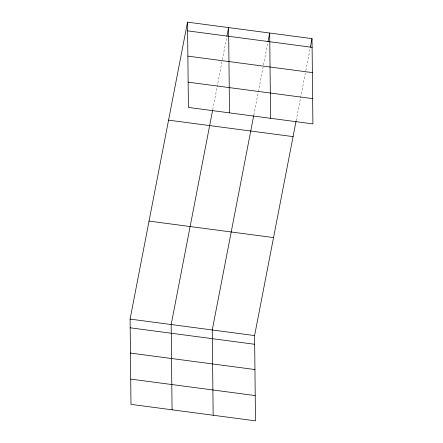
<?xml version="1.0" encoding="UTF-8"?>
<svg xmlns="http://www.w3.org/2000/svg" width="443" height="443" viewBox="0 0 443 443"><rect width="100%" height="100%" fill="white"/><g stroke="black" fill="none" stroke-linecap="round" stroke-linejoin="round"><path stroke-width="0.33" stroke-dasharray="2.21 1.66" d="M212.745 109.582L222.026 61.583M222.414 59.583L226.799 36.919M253.828 115.019L258.214 92.354M258.341 91.69L263.114 67.02M263.496 65.021L267.882 42.356M296.162 120.623L305.443 72.624M305.831 70.625L310.211 47.96"/><path stroke-width="0.66" d="M296.029 121.288L254.592 335.572L255.484 420.85L130.984 404.37L130.092 319.093L187.516 22.15L312.016 38.63L312.908 123.907L188.408 107.427L187.516 22.15M212.618 110.246L171.175 324.531L172.067 409.808M226.927 36.254L228.599 27.588L229.496 112.865M253.701 115.684L212.258 329.969L213.155 415.246M268.009 41.692L269.687 33.026L270.579 118.303M310.338 47.296L312.016 38.63M187.611 30.86L312.11 47.34M187.871 56.128L312.37 72.608M188.148 82.16L312.647 98.639M168.567 120.142L293.067 136.621M149.042 221.101L273.541 237.581M130.092 319.093L254.592 335.572M130.181 327.803L254.681 344.277M130.447 353.071L254.946 369.551M130.718 379.103L255.218 395.582"/></g></svg>
